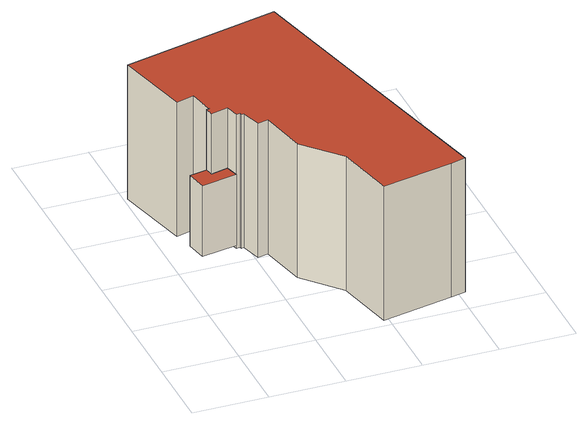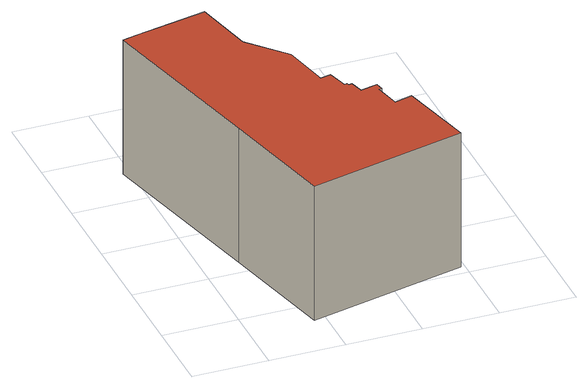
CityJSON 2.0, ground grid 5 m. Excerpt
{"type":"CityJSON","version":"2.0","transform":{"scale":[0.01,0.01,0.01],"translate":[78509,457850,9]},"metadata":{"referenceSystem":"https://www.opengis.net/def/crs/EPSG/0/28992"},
"CityObjects":{
"building1":{"type":"Building","children":["building1-1","building1-2"]},
"building1-1":{"type":"BuildingPart","attributes":{"RelativeEavesHeight":5.04,"AbsoluteEavesHeight":14.31,"RelativeRidgeHeight":5.04,"AbsoluteRidgeHeight":14.31,"roofType":"1000"},"parents":["building1"],"geometry":[{"type":"Solid","lod":"2","boundaries":[[[[0,1,2,3]],[[4,5,1,0]],[[6,7,5,4]],[[8,9,7,6]],[[10,11,9,8]],[[3,2,11,10]],[[8,6,4,0,3,10]],[[1,5,7,9,11,2]]]],"semantics":{"surfaces":[{"type":"WallSurface"},{"type":"RoofSurface","Slope":90,"Direction":0},{"type":"GroundSurface"}],"values":[[0,0,0,0,0,0,1,2]]}}]},
"building1-2":{"type":"BuildingPart","attributes":{"RelativeEavesHeight":9.56,"AbsoluteEavesHeight":18.61,"RelativeRidgeHeight":9.56,"AbsoluteRidgeHeight":18.61,"roofType":"1000"},"parents":["building1"],"geometry":[{"type":"Solid","lod":"2","boundaries":[[[[12,13,14,15]],[[16,17,13,12]],[[18,19,17,16]],[[20,21,19,18]],[[22,23,21,20]],[[24,25,23,22]],[[26,27,25,24]],[[28,29,27,26]],[[30,31,29,28]],[[32,33,31,30]],[[34,35,33,32]],[[36,37,35,34]],[[38,39,37,36]],[[40,41,39,38]],[[42,43,41,40]],[[44,45,43,42]],[[46,47,45,44]],[[48,49,47,46]],[[50,51,49,48]],[[52,53,51,50]],[[15,14,53,52]],[[50,48,46,44,42,40,38,36,34,32,30,28,26,24,22,20,18,16,12,15,52]],[[13,17,19,21,23,25,27,29,31,33,35,37,39,41,43,45,47,49,51,53,14]]]],"semantics":{"surfaces":[{"type":"WallSurface"},{"type":"RoofSurface","Slope":90,"Direction":180},{"type":"GroundSurface"}],"values":[[0,0,0,0,0,0,0,0,0,0,0,0,0,0,0,0,0,0,0,0,0,1,2]]}}]}
},
"vertices":[
[169,1250,531],[169,1250,27],[195,1110,27],[195,1110,531],[286,1272,531],[286,1272,27],[298,1217,531],[298,1217,27],[410,1245,531],[410,1245,27],[436,1154,531],[436,1154,27],
[298,1217,961],[298,1217,5],[410,1245,5],[410,1245,961],[286,1272,961],[286,1272,5],[306,1276,961],[306,1276,5],[303,1288,961],[303,1288,5],[267,1445,961],[267,1445,5],[148,1415,961],[148,1415,5],[24,1921,961],[24,1921,5],[1074,2168,961],[1074,2168,5],[1259,1384,961],[1259,1384,5],[1544,185,961],[1544,185,5],[1446,161,961],[1446,161,5],[967,64,961],[967,64,5],[878,466,961],[878,466,5],[656,709,961],[656,709,5],[588,1025,961],[588,1025,5],[518,1012,961],[518,1012,5],[480,1145,961],[480,1145,5],[462,1143,961],[462,1143,5],[458,1158,961],[458,1158,5],[436,1154,961],[436,1154,5]
]}
